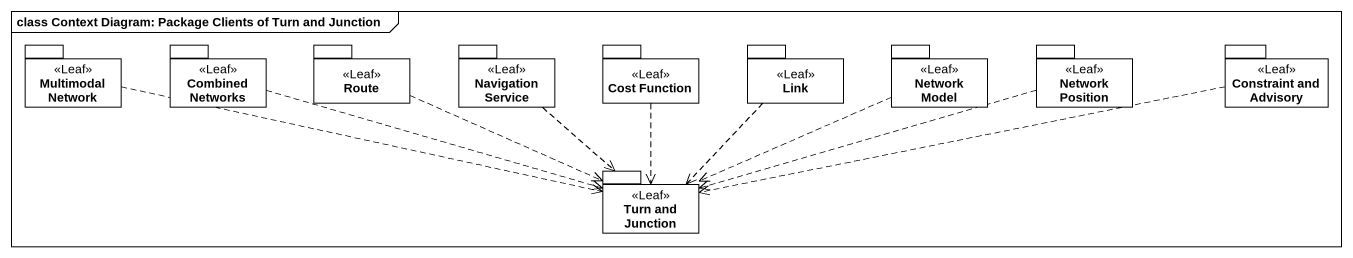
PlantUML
@startuml
mainframe class Context Diagram: Package Clients of Turn and Junction
package "Multimodal Network" as Multimodal_Network <<Leaf>> {
}
package "Combined Networks" as Combined_Networks <<Leaf>> {
}
package Route <<Leaf>> {
}
package "Navigation Service" as Navigation_Service <<Leaf>> {
}
package "Cost Function" as Cost_Function <<Leaf>> {
}
package Link <<Leaf>> {
}
package "Network Model" as Network_Model <<Leaf>> {
}
package "Network Position" as Network_Position <<Leaf>> {
}
package "Constraint and Advisory" as Constraint_and_Advisory <<Leaf>> {
}
package "Turn and Junction" as Turn_and_Junction <<Leaf>> {
}
Multimodal_Network .right.> Turn_and_Junction
Combined_Networks .right.> Turn_and_Junction
Route .right.> Turn_and_Junction
Navigation_Service ..> Turn_and_Junction
Cost_Function ..> Turn_and_Junction
Link ..> Turn_and_Junction
Network_Model .left.> Turn_and_Junction
Network_Position .left.> Turn_and_Junction
Constraint_and_Advisory .left.> Turn_and_Junction
@enduml
